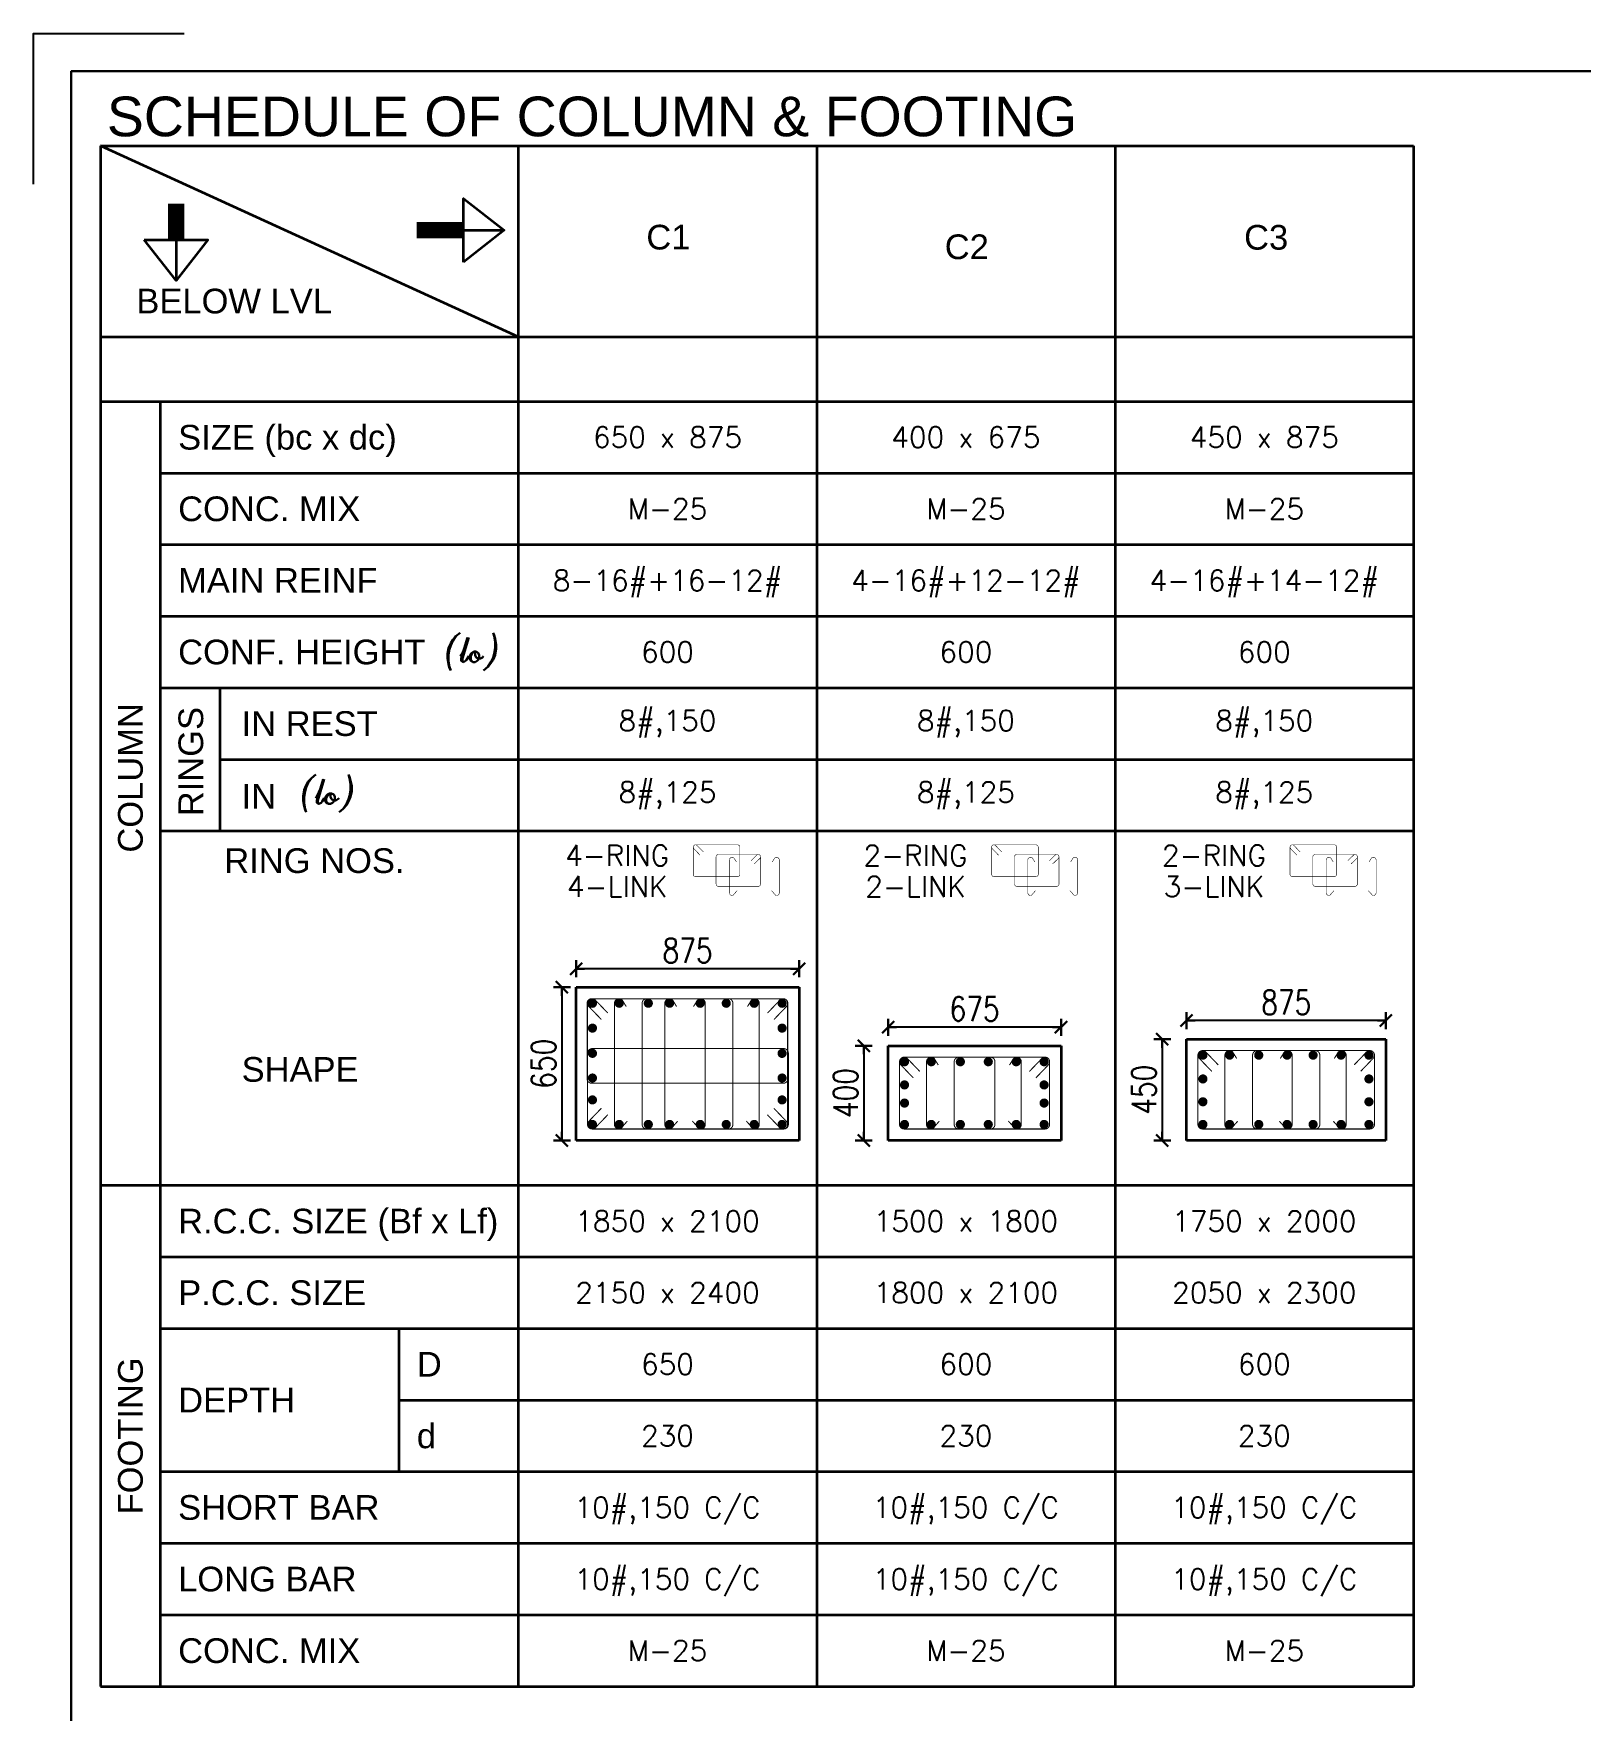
# Model space of a CAD drawing. Header units: inches. Extents: x 683042 to 921062, y -316188 to -5771.
# Drawn here: x 841681 to 860776, y -111947 to -91239 of the extents above; entities that cross this region are included whole.
import ezdxf
from ezdxf.enums import TextEntityAlignment as Align

# ---------------------------------------------------------------- set-up
doc = ezdxf.new("R2010")
doc.units = ezdxf.units.IN
doc.header["$MEASUREMENT"] = 0
for name, color, linetype, lineweight in [('1-r.c.c.', 1, 'Continuous', 13), ('DIM', 135, 'Continuous', 30), ('SCHEDULE', 7, 'Continuous', 30), ('STEEL', 5, 'Continuous', 30)]:
    doc.layers.add(name, color=color, linetype=linetype, lineweight=lineweight)
doc.layers.add('FND-TEXT', color=7, linetype='Continuous')
doc.layers.add('TXT', color=7, linetype='Continuous')
doc.styles.add('ARIAL', font='arial.ttf')
doc.styles.add('C', font='arial.ttf')
doc.styles.add('DEEPAK', font='romans.shx')
doc.styles.add('DIM', font='romans.shx', dxfattribs={"width": 0.8})
doc.styles.add('SC', font='scriptc.shx')
doc.dimstyles.new('FND', dxfattribs={"dimscale": 3, "dimtxt": 2, "dimasz": 1.5, "dimexe": 1, "dimexo": 0, "dimgap": 0.5, "dimtad": 1, "dimlfac": 0.25, "dimzin": 11, "dimdsep": 46, "dimtxsty": 'DIM', "dimblk1": 'TICK', "dimblk2": 'TICK', "dimsah": 1, "dimcen": 0, "dimdle": 0.3, "dimse1": 1, "dimse2": 1, "dimclrd": 256, "dimclre": 256, "dimclrt": 256, "dimadec": 0, "dimazin": 0, "dimtfac": 0.75, "dimtix": 1, "dimtofl": 0, "dimtmove": 2, "dimatfit": 3, "dimldrblk": 'TICK', "dimfxl": 1, "dimtolj": 1, "dimtzin": 11, "dimarcsym": 0})

# ---------------------------------------------------------------- blocks, each defined once
blk = doc.blocks.new('TICK')
for p, q in [((0, 0), (-1, 0)), ((-0.71, -0.71), (0.71, 0.71)), ((0, -1), (0, 1))]:
    blk.add_line(p, q)
blk = doc.blocks.new('*D68')
at = {"layer": 'Defpoints', "color": 0, "transparency": 16777216}
for p in [(852223, -103502), (852223, -103731), (854356, -103731)]:
    blk.add_point(p, dxfattribs=at)
at = {"layer": 'DIM', "lineweight": -2, "transparency": 16777216}
blk.add_line((854251, -103502), (852328, -103502), dxfattribs=at)
at = {"layer": 'DIM', "lineweight": -2, "transparency": 16777216, "xscale": 105, "yscale": 105, "zscale": 105, "rotation": 180}
blk.add_blockref('TICK', (852223, -103502), dxfattribs=at)
at = {"layer": 'DIM', "lineweight": -2, "transparency": 16777216, "xscale": 105, "yscale": 105, "zscale": 105}
blk.add_blockref('TICK', (854356, -103502), dxfattribs=at)
at = {"layer": 'DIM', "lineweight": 35, "transparency": 16777216, "insert": (853289, -103277), "char_height": 300, "attachment_point": 5, "style": 'DIM'}
blk.add_mtext('\\A1;675', dxfattribs=at)
blk = doc.blocks.new('*D69')
at = {"layer": 'Defpoints', "color": 0, "transparency": 16777216}
for p in [(852223, -103731), (851923, -104900), (852223, -104900)]:
    blk.add_point(p, dxfattribs=at)
at = {"layer": 'DIM', "lineweight": -2, "transparency": 16777216}
blk.add_line((851923, -103836), (851923, -104795), dxfattribs=at)
at = {"layer": 'DIM', "lineweight": -2, "transparency": 16777216, "xscale": 105, "yscale": 105, "zscale": 105}
for p, rotation in [((851923, -103731), 90), ((851923, -104900), 270)]:
    blk.add_blockref('TICK', p, dxfattribs=dict(at, rotation=rotation))
at = {"layer": 'DIM', "lineweight": 35, "transparency": 16777216, "insert": (851698, -104315), "char_height": 300, "attachment_point": 5, "rotation": 90, "style": 'DIM'}
blk.add_mtext('\\A1;400', dxfattribs=at)
blk = doc.blocks.new('*D65')
at = {"layer": 'Defpoints', "color": 0, "transparency": 16777216}
for p in [(855904, -103421), (855904, -103650), (858363, -103650)]:
    blk.add_point(p, dxfattribs=at)
at = {"layer": 'DIM', "lineweight": -2, "transparency": 16777216}
blk.add_line((858258, -103421), (856009, -103421), dxfattribs=at)
at = {"layer": 'DIM', "lineweight": -2, "transparency": 16777216, "xscale": 105, "yscale": 105, "zscale": 105, "rotation": 180}
blk.add_blockref('TICK', (855904, -103421), dxfattribs=at)
at = {"layer": 'DIM', "lineweight": -2, "transparency": 16777216, "xscale": 105, "yscale": 105, "zscale": 105}
blk.add_blockref('TICK', (858363, -103421), dxfattribs=at)
at = {"layer": 'DIM', "lineweight": 35, "transparency": 16777216, "insert": (857134, -103196), "char_height": 300, "attachment_point": 5, "style": 'DIM'}
blk.add_mtext('\\A1;875', dxfattribs=at)
blk = doc.blocks.new('*D66')
at = {"layer": 'Defpoints', "color": 0, "transparency": 16777216}
for p in [(855904, -103650), (855604, -104900), (855904, -104900)]:
    blk.add_point(p, dxfattribs=at)
at = {"layer": 'DIM', "lineweight": -2, "transparency": 16777216}
blk.add_line((855604, -103755), (855604, -104795), dxfattribs=at)
at = {"layer": 'DIM', "lineweight": -2, "transparency": 16777216, "xscale": 105, "yscale": 105, "zscale": 105}
for p, rotation in [((855604, -103650), 90), ((855604, -104900), 270)]:
    blk.add_blockref('TICK', p, dxfattribs=dict(at, rotation=rotation))
at = {"layer": 'DIM', "lineweight": 35, "transparency": 16777216, "insert": (855379, -104275), "char_height": 300, "attachment_point": 5, "rotation": 90, "style": 'DIM'}
blk.add_mtext('\\A1;450', dxfattribs=at)
blk = doc.blocks.new('*D289')
at = {"layer": 'Defpoints', "color": 0, "transparency": 16777216}
for p in [(848373, -102781), (848373, -103009), (851124, -103009)]:
    blk.add_point(p, dxfattribs=at)
at = {"layer": 'DIM', "lineweight": -2, "transparency": 16777216}
blk.add_line((851019, -102781), (848478, -102781), dxfattribs=at)
at = {"layer": 'DIM', "lineweight": -2, "transparency": 16777216, "xscale": 105, "yscale": 105, "zscale": 105, "rotation": 180}
blk.add_blockref('TICK', (848373, -102781), dxfattribs=at)
at = {"layer": 'DIM', "lineweight": -2, "transparency": 16777216, "xscale": 105, "yscale": 105, "zscale": 105}
blk.add_blockref('TICK', (851124, -102781), dxfattribs=at)
at = {"layer": 'DIM', "lineweight": 35, "transparency": 16777216, "insert": (849748, -102556), "char_height": 300, "attachment_point": 5, "style": 'DIM'}
blk.add_mtext('\\A1;875', dxfattribs=at)
blk = doc.blocks.new('*D290')
at = {"layer": 'Defpoints', "color": 0, "transparency": 16777216}
for p in [(848373, -103009), (848198, -104900), (848373, -104900)]:
    blk.add_point(p, dxfattribs=at)
at = {"layer": 'DIM', "lineweight": -2, "transparency": 16777216}
blk.add_line((848198, -103114), (848198, -104795), dxfattribs=at)
at = {"layer": 'DIM', "lineweight": -2, "transparency": 16777216, "xscale": 105, "yscale": 105, "zscale": 105}
for p, rotation in [((848198, -103009), 90), ((848198, -104900), 270)]:
    blk.add_blockref('TICK', p, dxfattribs=dict(at, rotation=rotation))
at = {"layer": 'DIM', "lineweight": 35, "transparency": 16777216, "insert": (847973, -103954), "char_height": 300, "attachment_point": 5, "rotation": 90, "style": 'DIM'}
blk.add_mtext('\\A1;650', dxfattribs=at)

msp = doc.modelspace()

# ---------------------------------------------------------------- linework, layer by layer
at = {"color": 0}
msp.add_lwpolyline([(841680.744, -93098.717), (841680.744, -91239.198), (843540.263, -91239.198)], dxfattribs=at)
at = {"color": 1, "lineweight": 30}
msp.add_lwpolyline([(888862.659, -91704.077), (888862.659, -124739.695), (842145.624, -124739.695), (842145.624, -91704.077)], close=True, dxfattribs=at)
at = {"layer": '1-r.c.c.', "lineweight": 35}
for p, q in [((848373.133, -103009.309), (851123.763, -103009.309)), ((848373.133, -104899.675), (848373.133, -103009.309)), ((851123.763, -103009.309), (851123.763, -104899.675)), ((852222.644, -103731.071), (854356.248, -103731.071)), ((852222.644, -104899.675), (852222.644, -103731.071)), ((854356.248, -103731.071), (854356.248, -104899.675)), ((855903.81, -103649.863), (858363.446, -103649.863)), ((855903.81, -104899.675), (855903.81, -103649.863)), ((858363.446, -103649.863), (858363.446, -104899.675)), ((851123.763, -104899.675), (848373.133, -104899.675)), ((854356.248, -104899.675), (852222.644, -104899.675)), ((858363.446, -104899.675), (855903.81, -104899.675))]:
    msp.add_line(p, q, dxfattribs=at)
at = {"layer": 'SCHEDULE', "lineweight": 35}
for p, q in [((842506.977, -92626.148), (858704.108, -92626.148)), ((842506.977, -92626.148), (842506.977, -111638.082)), ((847660.61, -94982.094), (842506.977, -92626.148)), ((847660.61, -92626.148), (847660.61, -111638.082)), ((847660.61, -92626.148), (847660.61, -111638.082)), ((847660.61, -92626.148), (847660.61, -111638.082)), ((851341.776, -92626.148), (851341.776, -111638.082)), ((851341.776, -92626.148), (851341.776, -111638.082)), ((855022.942, -92626.148), (855022.942, -111638.082)), ((855022.942, -92626.148), (855022.942, -111638.082)), ((858704.108, -92626.148), (858704.108, -111638.082)), ((858704.108, -92626.148), (858704.108, -111638.082)), ((843438.372, -93785.653), (843438.372, -94287.227)), ((846984.949, -93667.634), (847486.523, -93667.634)), ((842506.977, -94982.094), (858704.108, -94982.094)), ((842506.977, -95779.298), (858704.108, -95779.298)), ((843243.21, -95779.298), (843243.21, -105453.722)), ((843243.21, -96662.778), (858704.108, -96662.778)), ((843243.21, -97546.258), (858704.108, -97546.258)), ((843243.21, -98429.738), (858704.108, -98429.738)), ((843243.21, -99313.218), (858704.108, -99313.218)), ((843979.444, -99313.218), (843979.444, -101080.178)), ((843979.444, -100196.698), (858704.108, -100196.698)), ((843243.21, -101080.178), (858704.108, -101080.178)), ((842506.977, -105453.722), (858704.108, -105453.722)), ((843243.21, -105453.722), (843243.21, -111638.082)), ((843243.21, -106337.202), (858704.108, -106337.202)), ((843243.21, -107220.682), (858704.108, -107220.682)), ((846188.143, -107220.682), (846188.143, -108987.642)), ((846188.143, -108104.162), (858704.108, -108104.162)), ((843243.21, -108987.642), (858704.108, -108987.642)), ((843243.21, -109871.122), (858704.108, -109871.122)), ((843243.21, -110754.602), (858704.108, -110754.602)), ((842506.977, -111638.082), (858704.108, -111638.082))]:
    msp.add_line(p, q, dxfattribs=at)
at = {"layer": 'SCHEDULE', "lineweight": 35, "const_width": 198.783}
for points in [[(843440.093, -93340.353), (843440.093, -93787.822)], [(846405.286, -93665.913), (846987.118, -93665.913)]]:
    msp.add_lwpolyline(points, dxfattribs=at)
at = {"layer": 'SCHEDULE', "lineweight": 35}
for points in [[(846984.949, -94061.493), (846984.949, -93273.774), (847486.523, -93667.634)], [(843044.512, -93785.653), (843832.232, -93785.653), (843438.372, -94287.227)]]:
    msp.add_lwpolyline(points, close=True, dxfattribs=at)
at = {"layer": 'SCHEDULE', "lineweight": 35, "const_width": 6.35, "flags": 128}
for points in [[(849903.594, -101379.59), (849826.979, -101299.844, -0.668178638), (849846.935, -101251.665), (850365.565, -101251.665, -0.414213562), (850393.787, -101279.888), (850393.787, -101615.733, -0.414213562), (850365.565, -101643.955), (849846.935, -101643.955, -0.414213562), (849818.713, -101615.733), (849818.713, -101279.888, -0.668178638), (849866.891, -101259.932), (849943.506, -101339.677)], [(853584.76, -101379.59), (853508.145, -101299.844, -0.668178638), (853528.101, -101251.665), (854046.731, -101251.665, -0.414213562), (854074.953, -101279.888), (854074.953, -101615.733, -0.414213562), (854046.731, -101643.955), (853528.101, -101643.955, -0.414213562), (853499.879, -101615.733), (853499.879, -101279.888, -0.668178638), (853548.058, -101259.932), (853624.672, -101339.677)], [(857265.926, -101379.59), (857189.311, -101299.844, -0.668178638), (857209.268, -101251.665), (857727.897, -101251.665, -0.414213562), (857756.119, -101279.888), (857756.119, -101615.733, -0.414213562), (857727.897, -101643.955), (857209.268, -101643.955, -0.414213562), (857181.045, -101615.733), (857181.045, -101279.888, -0.668178638), (857229.224, -101259.932), (857305.839, -101339.677)], [(850570.962, -101487.936), (850641.247, -101419.256, 0.668178638), (850621.291, -101371.078), (850128.717, -101371.078, 0.414213562), (850100.494, -101399.3), (850100.494, -101735.145, 0.414213562), (850128.717, -101763.368), (850621.291, -101763.368, 0.414213562), (850649.514, -101735.145), (850649.514, -101399.3, 0.668178638), (850601.335, -101379.344), (850531.049, -101448.023)], [(850359.895, -101817.461), (850307.818, -101876.443, -0.475570383), (850264.691, -101842.576), (850264.691, -101439.562, -0.668178638), (850322.505, -101415.614), (850351.859, -101463.462)], [(850785.21, -101817.461), (850837.287, -101876.443, 0.475570383), (850880.414, -101842.576), (850880.414, -101439.562, 0.668178638), (850822.6, -101415.614), (850793.245, -101463.462)], [(854252.128, -101487.936), (854322.414, -101419.256, 0.668178638), (854302.457, -101371.078), (853809.883, -101371.078, 0.414213562), (853781.661, -101399.3), (853781.661, -101735.145, 0.414213562), (853809.883, -101763.368), (854302.457, -101763.368, 0.414213562), (854330.68, -101735.145), (854330.68, -101399.3, 0.668178638), (854282.501, -101379.344), (854212.215, -101448.023)], [(854041.061, -101817.461), (853988.984, -101876.443, -0.475570383), (853945.857, -101842.576), (853945.857, -101439.562, -0.668178638), (854003.671, -101415.614), (854033.026, -101463.462)], [(854466.376, -101817.461), (854518.453, -101876.443, 0.475570383), (854561.58, -101842.576), (854561.58, -101439.562, 0.668178638), (854503.766, -101415.614), (854474.412, -101463.462)], [(857933.294, -101487.936), (858003.58, -101419.256, 0.668178638), (857983.624, -101371.078), (857491.049, -101371.078, 0.414213562), (857462.827, -101399.3), (857462.827, -101735.145, 0.414213562), (857491.049, -101763.368), (857983.624, -101763.368, 0.414213562), (858011.846, -101735.145), (858011.846, -101399.3, 0.668178638), (857963.667, -101379.344), (857893.382, -101448.023)], [(857722.227, -101817.461), (857670.15, -101876.443, -0.475570383), (857627.023, -101842.576), (857627.023, -101439.562, -0.668178638), (857684.837, -101415.614), (857714.192, -101463.462)], [(858147.542, -101817.461), (858199.619, -101876.443, 0.475570383), (858242.746, -101842.576), (858242.746, -101439.562, 0.668178638), (858184.932, -101415.614), (858155.578, -101463.462)]]:
    msp.add_lwpolyline(points, format="xyb", dxfattribs=at)
at = {"layer": 'SCHEDULE', "color": 1, "lineweight": 35, "const_width": 56.445, "flags": 128}
for points in [[(848575.48, -103178.643, 1), (848575.48, -103235.087, 1)], [(849264.384, -103178.643, 1), (849264.384, -103235.087, 1)], [(850225.862, -103178.643, 1), (850225.862, -103235.087, 1)], [(850914.767, -103178.643, -1), (850914.767, -103235.087, -1)], [(852424.99, -103900.404, 1), (852424.99, -103956.849, 1)], [(854147.252, -103900.404, -1), (854147.252, -103956.849, -1)], [(856106.156, -103819.197, 1), (856106.156, -103875.642, 1)], [(858154.45, -103819.197, -1), (858154.45, -103875.642, -1)], [(848575.48, -104730.342, -1), (848575.48, -104673.897, -1)], [(849264.384, -104730.342, -1), (849264.384, -104673.897, -1)], [(850225.862, -104730.342, -1), (850225.862, -104673.897, -1)], [(850914.767, -104730.342, 1), (850914.767, -104673.897, 1)], [(852424.99, -104730.342, -1), (852424.99, -104673.897, -1)], [(854147.252, -104730.342, 1), (854147.252, -104673.897, 1)], [(856106.156, -104730.342, -1), (856106.156, -104673.897, -1)], [(858154.45, -104730.342, 1), (858154.45, -104673.897, 1)]]:
    msp.add_lwpolyline(points, format="xyb", close=True, dxfattribs=at)
at = {"layer": 'SCHEDULE', "lineweight": 35, "const_width": 56.445, "flags": 128}
for points in [[(848905.71, -103178.643, 1), (848905.71, -103235.087, 1)], [(849527.347, -103178.643, 1), (849527.347, -103235.087, 1)], [(849904.369, -103178.643, 1), (849904.369, -103235.087, 1)], [(850570.314, -103178.643, 1), (850570.314, -103235.087, 1)], [(848575.48, -103541.958, -1), (848575.48, -103485.513, -1)], [(850914.767, -103541.958, 1), (850914.767, -103485.513, 1)], [(848575.48, -103853.331, -1), (848575.48, -103796.887, -1)], [(850914.767, -103853.331, 1), (850914.767, -103796.887, 1)], [(852755.221, -103900.404, 1), (852755.221, -103956.849, 1)], [(853113.895, -103900.404, 1), (853113.895, -103956.849, 1)], [(853458.347, -103900.404, 1), (853458.347, -103956.849, 1)], [(853802.799, -103900.404, 1), (853802.799, -103956.849, 1)], [(856436.387, -103819.197, 1), (856436.387, -103875.642, 1)], [(856795.061, -103819.197, 1), (856795.061, -103875.642, 1)], [(857144.188, -103819.197, 1), (857144.188, -103875.642, 1)], [(857465.545, -103819.197, 1), (857465.545, -103875.642, 1)], [(857809.998, -103819.197, 1), (857809.998, -103875.642, 1)], [(848575.48, -104157.903, -1), (848575.48, -104101.458, -1)], [(850914.767, -104157.903, 1), (850914.767, -104101.458, 1)], [(852424.99, -104242.957, -1), (852424.99, -104186.513, -1)], [(854147.252, -104242.957, 1), (854147.252, -104186.513, 1)], [(856106.156, -104169.076, -1), (856106.156, -104112.632, -1)], [(858154.45, -104169.076, 1), (858154.45, -104112.632, 1)], [(848575.48, -104427.985, -1), (848575.48, -104371.54, -1)], [(850914.767, -104427.985, 1), (850914.767, -104371.54, 1)], [(856106.156, -104451.043, -1), (856106.156, -104394.599, -1)], [(858154.45, -104451.043, 1), (858154.45, -104394.599, 1)], [(852424.99, -104466.773, -1), (852424.99, -104410.328, -1)], [(854147.252, -104466.773, 1), (854147.252, -104410.328, 1)], [(848905.71, -104730.342, -1), (848905.71, -104673.897, -1)], [(849527.347, -104730.342, -1), (849527.347, -104673.897, -1)], [(849904.369, -104730.342, -1), (849904.369, -104673.897, -1)], [(850570.314, -104730.342, -1), (850570.314, -104673.897, -1)], [(852755.221, -104730.342, -1), (852755.221, -104673.897, -1)], [(853113.895, -104730.342, -1), (853113.895, -104673.897, -1)], [(853458.347, -104730.342, -1), (853458.347, -104673.897, -1)], [(853802.799, -104730.342, -1), (853802.799, -104673.897, -1)], [(856436.387, -104730.342, -1), (856436.387, -104673.897, -1)], [(856795.061, -104730.342, -1), (856795.061, -104673.897, -1)], [(857144.188, -104730.342, -1), (857144.188, -104673.897, -1)], [(857465.545, -104730.342, -1), (857465.545, -104673.897, -1)], [(857809.998, -104730.342, -1), (857809.998, -104673.897, -1)]]:
    msp.add_lwpolyline(points, format="xyb", close=True, dxfattribs=at)
at = {"layer": 'STEEL', "color": 6, "lineweight": 35, "const_width": 12.7, "flags": 128}
msp.add_lwpolyline([(850815.617, -103406.269), (850968.847, -103246.777, 0.668178638), (850928.934, -103150.42), (848564.833, -103150.42, 0.414213562), (848508.388, -103206.865), (848508.388, -104137.79, 0.414213562), (848564.833, -104194.234), (850928.934, -104194.234, 0.414213562), (850985.379, -104137.79), (850985.379, -103206.865, 0.668178638), (850889.022, -103166.952), (850735.792, -103326.444)], format="xyb", dxfattribs=at)
at = {"layer": 'STEEL', "color": 170, "lineweight": 35, "const_width": 12.7, "flags": 128}
for points in [[(848684.007, -103406.269), (848530.777, -103246.777, -0.668178638), (848570.689, -103150.42), (850251.889, -103150.42, -0.414213562), (850308.334, -103206.865), (850308.334, -104702.119, -0.414213562), (850251.889, -104758.564), (848570.689, -104758.564, -0.414213562), (848514.245, -104702.119), (848514.245, -103206.865, -0.668178638), (848610.602, -103166.952), (848763.831, -103326.444)], [(849005.484, -104661.278), (848918.688, -104759.581, -0.475570383), (848846.81, -104703.136), (848846.81, -103207.882, -0.668178638), (848943.167, -103167.97), (848992.091, -103247.716)], [(850812.889, -104502.715), (850966.119, -104662.207, -0.668178638), (850926.207, -104758.564), (849245.007, -104758.564, -0.414213562), (849188.562, -104702.119), (849188.562, -103206.865, -0.414213562), (849245.007, -103150.42), (850926.207, -103150.42, -0.414213562), (850982.651, -103206.865), (850982.651, -104702.119, -0.668178638), (850886.294, -104742.032), (850733.065, -104582.54)], [(849627.12, -104661.278), (849540.325, -104759.581, -0.475570383), (849468.447, -104703.136), (849468.447, -103207.882, -0.668178638), (849564.804, -103167.97), (849613.728, -103247.716)], [(849808.46, -104661.278), (849895.255, -104759.581, 0.475570383), (849967.133, -104703.136), (849967.133, -103207.882, 0.668178638), (849870.776, -103167.97), (849821.852, -103247.716)], [(850474.405, -104661.278), (850561.201, -104759.581, 0.475570383), (850633.079, -104703.136), (850633.079, -103207.882, 0.668178638), (850536.722, -103167.97), (850487.798, -103247.716)], [(852533.517, -104128.031), (852380.287, -103968.539, -0.668178638), (852420.199, -103872.182), (853484.374, -103872.182, -0.414213562), (853540.819, -103928.627), (853540.819, -104702.119, -0.414213562), (853484.374, -104758.564), (852420.199, -104758.564, -0.414213562), (852363.755, -104702.119), (852363.755, -103928.627, -0.668178638), (852460.112, -103888.714), (852613.342, -104048.206)], [(852854.994, -104661.278), (852768.199, -104759.581, -0.475570383), (852696.32, -104703.136), (852696.32, -103929.644, -0.668178638), (852792.677, -103889.731), (852841.601, -103969.477)], [(854045.374, -104128.031), (854198.604, -103968.539, 0.668178638), (854158.692, -103872.182), (853094.517, -103872.182, 0.414213562), (853038.073, -103928.627), (853038.073, -104702.119, 0.414213562), (853094.517, -104758.564), (854158.692, -104758.564, 0.414213562), (854215.136, -104702.119), (854215.136, -103928.627, 0.668178638), (854118.78, -103888.714), (853965.55, -104048.206)], [(853706.89, -104661.278), (853793.686, -104759.581, 0.475570383), (853865.564, -104703.136), (853865.564, -103929.644, 0.668178638), (853769.207, -103889.731), (853720.283, -103969.477)], [(856214.683, -104046.823), (856061.453, -103887.332, -0.668178638), (856101.366, -103790.975), (857491.573, -103790.975, -0.414213562), (857548.017, -103847.419), (857548.017, -104702.119, -0.414213562), (857491.573, -104758.564), (856101.366, -104758.564, -0.414213562), (856044.921, -104702.119), (856044.921, -103847.419, -0.668178638), (856141.278, -103807.507), (856294.508, -103966.999)], [(856536.16, -104661.278), (856449.365, -104759.581, -0.475570383), (856377.487, -104703.136), (856377.487, -103848.436, -0.668178638), (856473.843, -103808.524), (856522.767, -103888.27)], [(858052.573, -104046.823), (858205.803, -103887.332, 0.668178638), (858165.89, -103790.975), (856775.683, -103790.975, 0.414213562), (856719.239, -103847.419), (856719.239, -104702.119, 0.414213562), (856775.683, -104758.564), (858165.89, -104758.564, 0.414213562), (858222.335, -104702.119), (858222.335, -103847.419, 0.668178638), (858125.978, -103807.507), (857972.748, -103966.999)], [(857048.279, -104661.278), (857135.074, -104759.581, 0.475570383), (857206.952, -104703.136), (857206.952, -103848.436, 0.668178638), (857110.595, -103808.524), (857061.671, -103888.27)], [(857714.089, -104661.278), (857800.884, -104759.581, 0.475570383), (857872.762, -104703.136), (857872.762, -103848.436, 0.668178638), (857776.405, -103808.524), (857727.481, -103888.27)]]:
    msp.add_lwpolyline(points, format="xyb", dxfattribs=at)
at = {"layer": 'STEEL', "color": 240, "lineweight": 35, "true_color": 0xed1f24, "const_width": 12.7, "flags": 128}
msp.add_lwpolyline([(848684.944, -104502.715), (848531.715, -104662.207, 0.668178638), (848571.627, -104758.564), (850935.728, -104758.564, 0.414213562), (850992.173, -104702.119), (850992.173, -103823.026, 0.414213562), (850935.728, -103766.581), (848571.627, -103766.581, 0.414213562), (848515.182, -103823.026), (848515.182, -104702.119, 0.668178638), (848611.539, -104742.032), (848764.769, -104582.54)], format="xyb", dxfattribs=at)

# ---------------------------------------------------------------- texts
at = {"layer": 'FND-TEXT', "lineweight": 35, "style": 'ARIAL'}
for s, p in [('C1', (849512.078, -93751.834)), ('C3', (856886.203, -93753.849)), ('C2', (853193.244, -93870.721)), ('RING NOS.', (845145.117, -101446.738))]:
    msp.add_text(s, height=304.8006, dxfattribs=at).set_placement(p, align=Align.MIDDLE_CENTER)
for s, height, p in [('BELOW LVL', 304.8006, (842948.717, -94540.354)), ('SIZE (bc x dc)', 304.80056, (843464.08, -96221.038)), ('CONC. MIX', 304.8006, (843464.08, -97104.518)), ('MAIN REINF', 304.8006, (843464.08, -97987.998)), ('CONF. HEIGHT', 304.80056, (843464.08, -98871.478)), ('IN REST', 304.8006, (844247.494, -99754.958)), ('IN ', 304.8006, (844247.494, -100651.507)), ('SHAPE', 304.8006, (844247.494, -104023.212)), ('R.C.C. SIZE (Bf x Lf)', 304.80056, (843464.08, -105895.462)), ('P.C.C. SIZE', 304.80056, (843464.08, -106778.942)), ('D', 304.801, (846409.013, -107662.422)), ('DEPTH', 304.8006, (843464.08, -108104.162)), ('d', 304.801, (846409.013, -108545.902)), ('SHORT BAR', 304.8006, (843464.08, -109429.382)), ('LONG BAR', 304.8006, (843464.08, -110312.862)), ('CONC. MIX', 304.8006, (843464.08, -111196.342))]:
    msp.add_text(s, height=height, dxfattribs=at).set_placement(p, align=Align.MIDDLE_LEFT)
for s, p in [('COLUMN', (842875.094, -100425.298)), ('RINGS', (843620.642, -100224.178)), ('FOOTING', (842875.094, -108545.902))]:
    msp.add_text(s, height=304.8006, rotation=90, dxfattribs=at).set_placement(p, align=Align.MIDDLE_CENTER)
at = {"layer": 'SCHEDULE', "lineweight": 35, "style": 'DEEPAK'}
for s, height, p in [('650 x 875', 254.0005, (849501.193, -96221.038)), ('400 x 675', 254.0005, (853182.359, -96221.038)), ('450 x 875', 254.0005, (856863.525, -96221.038)), ('M-25', 254.0005, (849501.193, -97104.518)), ('M-25', 254.0005, (853182.359, -97104.518)), ('M-25', 254.0005, (856863.525, -97104.518)), ('8-16#+16-12#', 254.00047, (849501.193, -97987.998)), ('4-16#+12-12#', 254.00047, (853182.359, -97987.998)), ('4-16#+14-12#', 254.00047, (856863.525, -97987.998)), ('600', 254.0005, (849501.193, -98871.478)), ('600', 254.0005, (853182.359, -98871.478)), ('600', 254.0005, (856863.525, -98871.478)), ('8#,150', 254.0005, (849501.193, -99718.672)), ('8#,150', 254.0005, (853182.359, -99718.672)), ('8#,150', 254.0005, (856863.525, -99718.672)), ('8#,125', 254.0005, (849501.193, -100602.152)), ('8#,125', 254.0005, (853182.359, -100602.152)), ('8#,125', 254.0005, (856863.525, -100602.152)), ('4-RING', 254.0005, (848880.411, -101382.78)), ('2-RING', 254.0005, (852561.578, -101382.78)), ('2-RING', 254.0005, (856242.744, -101382.78)), ('4-LINK', 254.0005, (848880.411, -101766.349)), ('2-LINK', 254.0005, (852561.578, -101766.349)), ('3-LINK', 254.0005, (856242.744, -101766.349)), ('1850 x 2100', 254.00047, (849501.193, -105895.462)), ('1500 x 1800', 254.00047, (853182.359, -105895.462)), ('1750 x 2000', 254.00047, (856863.525, -105895.462)), ('2150 x 2400', 254.00047, (849501.193, -106778.942)), ('1800 x 2100', 254.00047, (853182.359, -106778.942)), ('2050 x 2300', 254.00047, (856863.525, -106778.942)), ('650', 254.0005, (849501.193, -107662.422)), ('600', 254.0005, (853182.359, -107662.422)), ('600', 254.0005, (856863.525, -107662.422)), ('230', 254.0005, (849501.193, -108545.902)), ('230', 254.0005, (853182.359, -108545.902)), ('230', 254.0005, (856863.525, -108545.902)), ('10#,150 C/C', 254.00047, (849501.193, -109429.382)), ('10#,150 C/C', 254.00047, (853182.359, -109429.382)), ('10#,150 C/C', 254.00047, (856863.525, -109429.382)), ('10#,150 C/C', 254.00047, (849501.193, -110312.862)), ('10#,150 C/C', 254.00047, (853182.359, -110312.862)), ('10#,150 C/C', 254.00047, (856863.525, -110312.862)), ('M-25', 254.0005, (849501.193, -111196.342)), ('M-25', 254.0005, (853182.359, -111196.342)), ('M-25', 254.0005, (856863.525, -111196.342))]:
    msp.add_text(s, height=height, dxfattribs=at).set_placement(p, align=Align.MIDDLE_CENTER)
at = {"layer": 'SCHEDULE', "lineweight": 35, "style": 'SC'}
for p in [(846748.254, -98844.25), (844965.454, -100594.895)]:
    msp.add_text('(lo)', height=304.8006, dxfattribs=at).set_placement(p, align=Align.MIDDLE_LEFT)
at = {"layer": 'TXT', "color": 30, "lineweight": 35, "style": 'C'}
msp.add_text('SCHEDULE OF COLUMN & FOOTING', height=489.6612, dxfattribs=at).set_placement((842585.012, -92262.146), align=Align.MIDDLE_LEFT)

# ---------------------------------------------------------------- dimensions: what is measured, and where the dimension line sits
at = {"layer": 'DIM', "lineweight": 35}
for p1, p2, distance, text, picture, middle in [((851123.763, -103009.309), (848373.133, -103009.309), -228.591, '875', '*D289', (849748.448, -102555.718)), ((848373.133, -103009.309), (848373.133, -104899.675), -175.221, '650', '*D290', (847972.913, -103954.492)), ((854356.248, -103731.071), (852222.644, -103731.071), -228.591, '675', '*D68', (853289.446, -103277.48)), ((858363.446, -103649.863), (855903.81, -103649.863), -228.591, '875', '*D65', (857133.628, -103196.273)), ((852222.644, -103731.071), (852222.644, -104899.675), -300.028, '400', '*D69', (851697.615, -104315.373)), ((855903.81, -103649.863), (855903.81, -104899.675), -300.028, '450', '*D66', (855378.782, -104274.769))]:
    dim = msp.add_aligned_dim(p1=p1, p2=p2, distance=distance, text=text, dimstyle='FND', override={"dimtxt": 100, "dimasz": 35, "dimgap": 25, "dimpost": '"'}, dxfattribs=at)
    dim.commit()
    dim.dimension.update_dxf_attribs({"geometry": picture, "text_midpoint": middle})

doc.saveas('drawing.dxf')
